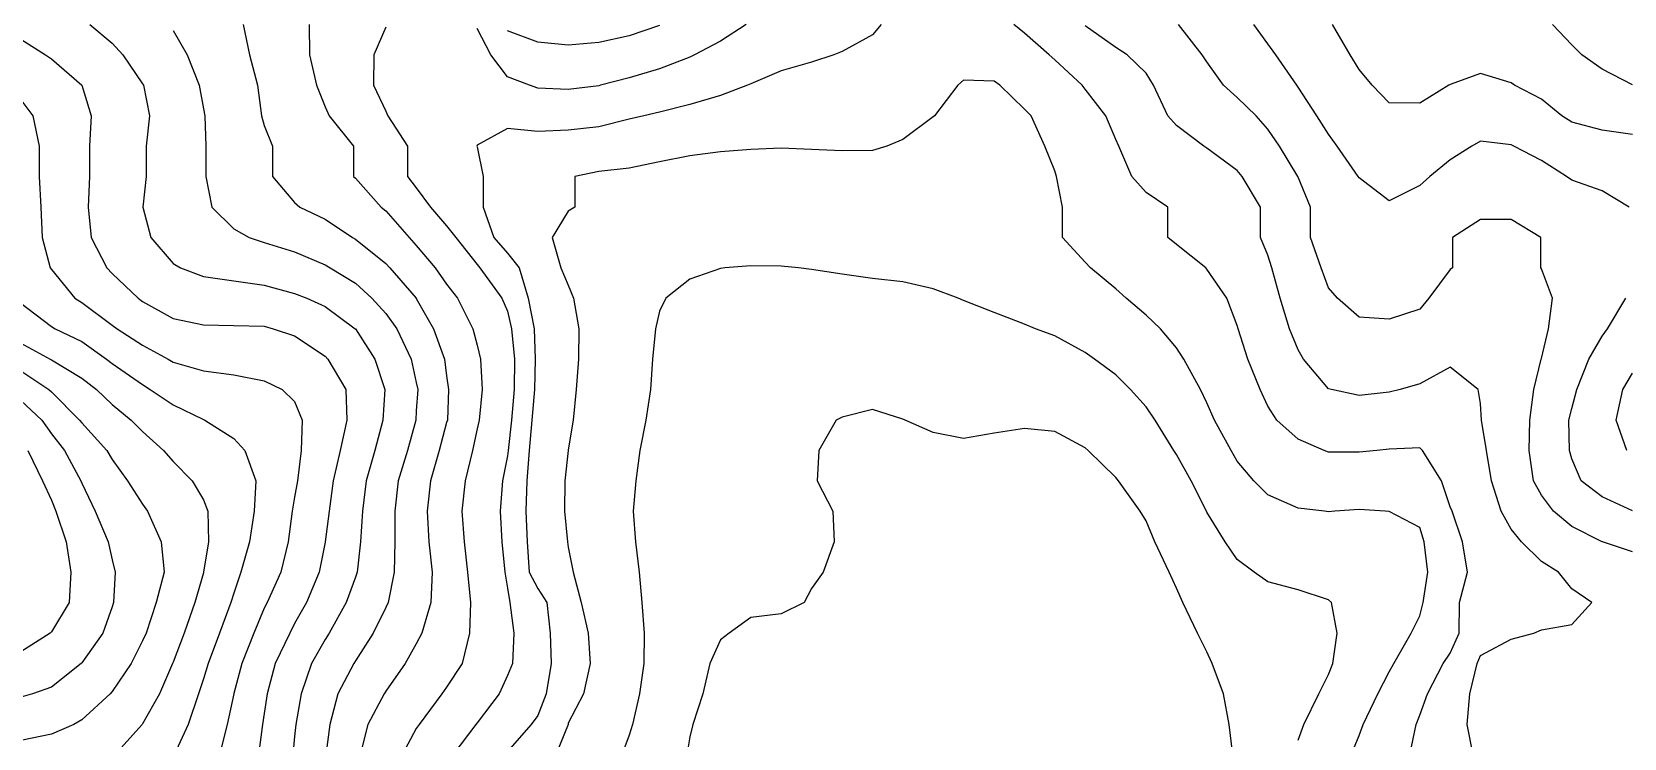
# Model space of a CAD drawing. Header units: inches. Extents: x 450896 to 463247, y 7386701 to 7399440.
# Drawn here: x 458759 to 460292, y 7390413 to 7391093 of the extents above; entities that cross this region are included whole.
import ezdxf

# ---------------------------------------------------------------- set-up
doc = ezdxf.new("R2010")
doc.units = ezdxf.units.IN
doc.header["$MEASUREMENT"] = 0

msp = doc.modelspace()

# ---------------------------------------------------------------- linework, layer by layer
for points, elevation in [([(458814.5, 7391099.8), (458836, 7391081.7), (458846.1, 7391070.6), (458865.3, 7391042.8), (458866.2, 7391041.3), (458871.9, 7391012), (458868.7, 7390982.7), (458868.7, 7390953.4), (458865.4, 7390924.1), (458873.1, 7390894.8), (458894.6, 7390869.9), (458901.7, 7390865.6), (458923.8, 7390857.4), (458953.1, 7390853), (458982.4, 7390848.9), (459011.7, 7390841), (459023.4, 7390836.3), (459041, 7390828.5), (459070.1, 7390807), (459070.3, 7390806.8), (459089.1, 7390777.7), (459098.6, 7390748.4), (459096.7, 7390719.1), (459088.8, 7390689.8), (459080.7, 7390660.5), (459077, 7390631.3), (459075.1, 7390602), (459071.9, 7390572.7), (459070.3, 7390568), (459061.2, 7390543.4), (459044.8, 7390514.1), (459041, 7390507.9), (459028, 7390484.8), (459018, 7390455.5), (459012.8, 7390426.2), (459011.7, 7390414.6), (459010, 7390397)], 240), ([(458894.6, 7391094.1), (458908.2, 7391070.6), (458919.9, 7391041.3), (458923.8, 7391018.7), (458925.1, 7391012), (458926.3, 7390982.7), (458926.3, 7390953.4), (458932, 7390924.1), (458953.1, 7390903.1), (458967.8, 7390894.8), (458982.4, 7390889.9), (459011.7, 7390880.9), (459041, 7390868.4), (459045.9, 7390865.6), (459070.3, 7390850.8), (459086.1, 7390836.3), (459099.6, 7390821.5), (459110.1, 7390807), (459124, 7390777.7), (459128.9, 7390755.3), (459130.2, 7390748.4), (459128.9, 7390727.9), (459128.3, 7390719.1), (459120.4, 7390689.8), (459111.3, 7390660.5), (459108.1, 7390631.3), (459108.2, 7390602), (459107.6, 7390572.7), (459101.8, 7390543.4), (459099.6, 7390538.5), (459087.4, 7390514.1), (459070.3, 7390487.3), (459068.8, 7390484.8), (459053.3, 7390455.5), (459045.5, 7390426.2), (459041.8, 7390397)], 220), ([(458962.1, 7391099.8), (458968.1, 7391070.6), (458975.9, 7391041.3), (458979.8, 7391012), (458982.4, 7391002.7), (458990.4, 7390982.7), (458990.4, 7390953.4), (459011.7, 7390928.5), (459016.7, 7390924.1), (459041, 7390912.3), (459067.3, 7390894.8), (459070.3, 7390893.2), (459099.6, 7390869.9), (459103.5, 7390865.6), (459128.7, 7390836.3), (459128.9, 7390836), (459145.6, 7390807), (459156, 7390777.7), (459158.1, 7390761.6), (459159.9, 7390748.4), (459158.8, 7390719.1), (459158.1, 7390716.6), (459151, 7390689.8), (459142.4, 7390660.5), (459139.2, 7390631.3), (459141, 7390602), (459144, 7390572.7), (459142.8, 7390543.4), (459134.3, 7390514.1), (459128.9, 7390503.8), (459118, 7390484.8), (459099.6, 7390458.1), (459097.9, 7390455.5), (459082.3, 7390426.2), (459074.7, 7390397)], 200), ([(459025.8, 7391099.8), (459026, 7391070.6), (459032.8, 7391041.3), (459041, 7391020.7), (459045, 7391012), (459068.5, 7390982.7), (459068.5, 7390953.4), (459070.3, 7390951.9), (459095, 7390924.1), (459099.6, 7390920.3), (459121.9, 7390894.8), (459128.9, 7390887.1), (459147, 7390865.6), (459158.1, 7390849.9), (459168.6, 7390836.3), (459183.4, 7390807), (459187.4, 7390791.3), (459190.8, 7390777.7), (459192.3, 7390748.4), (459189.3, 7390719.1), (459187.4, 7390710.5), (459183.1, 7390689.8), (459175.9, 7390660.5), (459172.6, 7390631.3), (459174.9, 7390602), (459178.3, 7390572.7), (459181, 7390543.4), (459180.2, 7390514.1), (459173.1, 7390484.8), (459158.1, 7390462), (459153.5, 7390455.5), (459131.5, 7390426.2), (459128.9, 7390422.2), (459115.4, 7390397)], 180), ([(459099.6, 7391097.1), (459088.1, 7391070.6), (459087.5, 7391041.3), (459099.6, 7391016.3), (459101.6, 7391012), (459120.5, 7390982.7), (459120.5, 7390953.4), (459128.9, 7390942.6), (459142.4, 7390924.1), (459158.1, 7390905.9), (459167, 7390894.8), (459187.4, 7390868.8), (459190.1, 7390865.6), (459211.1, 7390836.3), (459216.7, 7390823.8), (459220.7, 7390807), (459223.3, 7390777.7), (459223.1, 7390748.4), (459220.7, 7390719.1), (459217.3, 7390689.8), (459216.7, 7390684.6), (459211.8, 7390660.5), (459209.7, 7390631.3), (459211.3, 7390602), (459214.2, 7390572.7), (459216.7, 7390557.2), (459219.1, 7390543.4), (459222.7, 7390514.1), (459221.6, 7390484.8), (459216.7, 7390473.3), (459208.7, 7390455.5), (459187.4, 7390427.8), (459186.2, 7390426.2), (459164.2, 7390397)], 160), ([(459576.6, 7391099.8), (459568.2, 7391089.7), (459538.9, 7391073.9), (459530.9, 7391070.6), (459509.6, 7391063.6), (459480.3, 7391055.1), (459451, 7391042.6), (459448, 7391041.3), (459421.7, 7391031.5), (459392.4, 7391022.8), (459363.2, 7391015.3), (459348.1, 7391012), (459333.9, 7391008.7), (459304.6, 7391001.2), (459275.3, 7390998.2), (459246, 7390996.7), (459216.7, 7390999.6), (459187.4, 7390983.8), (459187.2, 7390982.7), (459187.4, 7390982.1), (459193.4, 7390953.4), (459193.4, 7390924.1), (459203.4, 7390894.8), (459216.7, 7390879.7), (459227.9, 7390865.6), (459236.7, 7390836.3), (459242.5, 7390807), (459243.5, 7390777.7), (459242.8, 7390748.4), (459240.2, 7390719.1), (459237.7, 7390689.8), (459235.2, 7390660.5), (459234.5, 7390631.3), (459235.5, 7390602), (459237.5, 7390572.7), (459246, 7390556.9), (459254.6, 7390543.4), (459257.9, 7390514.1), (459258.9, 7390484.8), (459254.1, 7390455.5), (459246, 7390434.7), (459239.6, 7390426.2), (459216.7, 7390400.1)], 140), ([(459446.7, 7391099.8), (459421.7, 7391083.6), (459396.9, 7391070.6), (459392.4, 7391068.5), (459363.2, 7391057.1), (459333.9, 7391048.5), (459306.3, 7391041.3), (459304.6, 7391040.8), (459275.3, 7391037.2), (459246, 7391038.4), (459237.9, 7391041.3), (459216.7, 7391049.5), (459200.6, 7391070.6), (459187.4, 7391096.1)], 160), ([(459363.2, 7391098.7), (459333.9, 7391089), (459304.6, 7391082.5), (459275.3, 7391079.8), (459246, 7391082.8), (459216.7, 7391093.7)], 180), ([(460085.6, 7390397), (460091.8, 7390426.2), (460095.3, 7390435), (460102.9, 7390455.5), (460117.9, 7390484.8), (460124.6, 7390494.8), (460133.1, 7390514.1), (460133.5, 7390543.4), (460141.3, 7390572.7), (460136.6, 7390602), (460126.4, 7390631.3), (460124.6, 7390635.7), (460116.4, 7390660.5), (460097.8, 7390689.8), (460095.3, 7390692.2), (460066, 7390691), (460054, 7390689.8), (460036.8, 7390688.1), (460007.5, 7390688.3), (460003.1, 7390689.8), (459978.2, 7390700.6), (459957.8, 7390719.1), (459948.9, 7390732.6), (459941.6, 7390748.4), (459929.7, 7390777.7), (459920.4, 7390807), (459919.6, 7390810.1), (459909.4, 7390836.3), (459890.3, 7390864.4), (459889.2, 7390865.6), (459861, 7390888.2), (459852.8, 7390894.8), (459852.8, 7390924.1), (459831.7, 7390938.2), (459817.9, 7390953.4), (459805.4, 7390982.7), (459802.5, 7390989.1), (459793.1, 7391012), (459773.2, 7391037.7), (459770.2, 7391041.3), (459743.9, 7391065.7), (459738.4, 7391070.6), (459714.6, 7391091.6), (459704.3, 7391099.8)], 140), ([(460146.8, 7390397), (460140.9, 7390426.2), (460143.5, 7390455.5), (460150.6, 7390484.8), (460153.9, 7390492.3), (460183.2, 7390508.3), (460205.2, 7390514.1), (460212.5, 7390517.1), (460241.8, 7390522.4), (460260.9, 7390543.4), (460241.8, 7390556.7), (460229, 7390572.7), (460212.5, 7390582.8), (460193.3, 7390602), (460183.2, 7390613.9), (460173.6, 7390631.3), (460164.3, 7390660.5), (460159.5, 7390689.8), (460154.8, 7390719.1), (460153.9, 7390734.9), (460151.7, 7390748.4), (460124.6, 7390770.1), (460095.3, 7390754), (460076.4, 7390748.4), (460066, 7390745.8), (460036.8, 7390742.8), (460010.2, 7390748.4), (460007.5, 7390749.2), (459983.3, 7390777.7), (459978.2, 7390786.8), (459969.9, 7390807), (459960.9, 7390836.3), (459952.9, 7390865.6), (459948.9, 7390877.8), (459941.8, 7390894.8), (459941.8, 7390924.1), (459924.2, 7390953.4), (459919.6, 7390959.2), (459890.3, 7390980.7), (459887.3, 7390982.7), (459861, 7391002.5), (459852.7, 7391012), (459838.9, 7391041.3), (459831.7, 7391052.8), (459813.4, 7391070.6), (459802.5, 7391077.6), (459773.2, 7391098.5)], 160), ([(460300.3, 7390592.1), (460271.2, 7390602), (460271.1, 7390602), (460241.8, 7390616.7), (460224.2, 7390631.3), (460212.5, 7390646.9), (460205, 7390660.5), (460200.6, 7390689.8), (460201.2, 7390719.1), (460205.3, 7390748.4), (460212.3, 7390777.7), (460212.5, 7390778.3), (460219.2, 7390807), (460223.1, 7390836.3), (460212.5, 7390864.7), (460211.8, 7390865.6), (460211.8, 7390894.8), (460183.2, 7390912), (460153.9, 7390912.1), (460126.9, 7390894.8), (460126.9, 7390865.6), (460124.6, 7390864.1), (460104, 7390836.3), (460095.3, 7390825.9), (460066, 7390816.3), (460036.8, 7390818.2), (460016, 7390836.3), (460007.5, 7390846.3), (460000.4, 7390865.6), (459990.2, 7390894.8), (459990.2, 7390924.1), (459978.2, 7390953), (459978, 7390953.4), (459960.1, 7390982.7), (459948.9, 7390998.9), (459937.7, 7391012), (459919.6, 7391029.5), (459906.3, 7391041.3), (459890.3, 7391064), (459885.7, 7391070.6), (459863, 7391099.8)], 180), ([(460296.9, 7390924.1), (460271.1, 7390939.7), (460241.8, 7390949.9), (460236.5, 7390953.4), (460212.5, 7390969), (460185.9, 7390982.7), (460183.2, 7390984.1), (460153.9, 7390987.5), (460145.3, 7390982.7), (460124.6, 7390969.7), (460105.1, 7390953.4), (460095.3, 7390944.9), (460066, 7390930.2), (460036.8, 7390952.2), (460036.1, 7390953.4), (460015.7, 7390982.7), (460007.5, 7390994.1), (459996.3, 7391012), (459978.2, 7391039.6), (459977, 7391041.3), (459956.7, 7391070.6), (459948.9, 7391081.3), (459935.5, 7391099.8)], 200), ([(460300.3, 7390993.8), (460271.1, 7390998), (460241.8, 7391005.9), (460232.2, 7391012), (460212.5, 7391027.8), (460186.7, 7391041.3), (460183.2, 7391043.6), (460153.9, 7391052.5), (460124.6, 7391042), (460123.3, 7391041.3), (460095.3, 7391024), (460066, 7391024.4), (460049.6, 7391041.3), (460036.8, 7391056.5), (460028.2, 7391070.6), (460011.3, 7391099.8)], 220), ([(460300.3, 7391041.8), (460271.1, 7391056.9), (460251.3, 7391070.6), (460241.8, 7391080.1), (460223, 7391099.8)], 240), ([(458748.1, 7391085.6), (458771.9, 7391070.6), (458777.4, 7391066.6), (458806.7, 7391041.5), (458806.9, 7391041.3), (458815.8, 7391012), (458814, 7390982.7), (458814, 7390953.4), (458813, 7390924.1), (458815.9, 7390894.8), (458830.8, 7390865.6), (458836, 7390860.2), (458861, 7390836.3), (458865.3, 7390833.2), (458894.6, 7390816.8), (458923.8, 7390810.8), (458953.1, 7390810), (458982.4, 7390809.3), (458991, 7390807), (459011.7, 7390800), (459041, 7390780.7), (459043.8, 7390777.7), (459060.9, 7390748.4), (459062.1, 7390719.1), (459055.4, 7390689.8), (459048.9, 7390660.5), (459044.8, 7390631.3), (459041.1, 7390602), (459041, 7390601.4), (459035.2, 7390572.7), (459023.1, 7390543.4), (459011.7, 7390523.2), (459007, 7390514.1), (458993, 7390484.8), (458985.3, 7390455.5), (458982.4, 7390436.7), (458980.7, 7390426.2), (458976.9, 7390397)], 260), ([(460029.4, 7390397), (460036.8, 7390415.4), (460040.7, 7390426.2), (460054.8, 7390455.5), (460066, 7390476.7), (460070.2, 7390484.8), (460086.9, 7390514.1), (460095.3, 7390530.6), (460098.5, 7390543.4), (460103.1, 7390572.7), (460099.7, 7390602), (460095.3, 7390615.6), (460066, 7390630.9), (460062.1, 7390631.3), (460036.8, 7390632.9), (460013.5, 7390631.3), (460007.5, 7390630.8), (460003.6, 7390631.3), (459978.2, 7390634.4), (459948.9, 7390647.1), (459935.6, 7390660.5), (459919.6, 7390679.4), (459913.6, 7390689.8), (459897.6, 7390719.1), (459890.3, 7390735.6), (459884.1, 7390748.4), (459868.2, 7390777.7), (459861, 7390788.6), (459845.6, 7390807), (459831.7, 7390820.1), (459812.7, 7390836.3), (459802.5, 7390845.5), (459778.3, 7390865.6), (459773.2, 7390870.9), (459751.2, 7390894.8), (459751.2, 7390924.1), (459745.4, 7390953.4), (459743.9, 7390958.8), (459734.3, 7390982.7), (459721.2, 7391012), (459714.6, 7391018.4), (459691, 7391041.3), (459685.3, 7391045.3), (459656, 7391046.2), (459650.4, 7391041.3), (459628.1, 7391012), (459626.7, 7391011), (459597.4, 7390989.2), (459582, 7390982.7), (459568.2, 7390978.5), (459538.9, 7390978.3), (459509.6, 7390979.5), (459480.3, 7390980.8), (459451, 7390979.6), (459421.7, 7390977.3), (459392.4, 7390973.4), (459363.2, 7390967.7), (459333.9, 7390961.6), (459304.6, 7390958.4), (459281.4, 7390953.4), (459281.4, 7390924.1), (459275.3, 7390920), (459259.7, 7390894.8), (459268.2, 7390865.6), (459275.3, 7390849), (459280.4, 7390836.3), (459285.4, 7390807), (459285.1, 7390777.7), (459282.9, 7390748.4), (459279.8, 7390719.1), (459275.3, 7390690.4), (459275.2, 7390689.8), (459271.8, 7390660.5), (459271.6, 7390631.3), (459274.4, 7390602), (459275.3, 7390596.8), (459279.9, 7390572.7), (459287.7, 7390543.4), (459294.4, 7390514.1), (459296.2, 7390484.8), (459289.8, 7390455.5), (459275.3, 7390427.2), (459275, 7390426.2), (459263.2, 7390397)], 120), ([(458748.1, 7391027.3), (458759.5, 7391012), (458765.6, 7390982.7), (458765.6, 7390953.4), (458767.2, 7390924.1), (458768.5, 7390894.8), (458776.4, 7390865.6), (458777.4, 7390864), (458800.1, 7390836.3), (458806.7, 7390832.2), (458836, 7390810.5), (458840.8, 7390807), (458865.3, 7390791), (458889.8, 7390777.7), (458894.6, 7390774.8), (458923.8, 7390766.4), (458953.1, 7390762.7), (458982.4, 7390756.8), (458999.6, 7390748.4), (459011.7, 7390736.9), (459018.8, 7390719.1), (459018.1, 7390689.8), (459014.6, 7390660.5), (459011.7, 7390644.8), (459009.2, 7390631.3), (459005.5, 7390602), (458998.3, 7390572.7), (458985.1, 7390543.4), (458982.4, 7390537.9), (458972.4, 7390514.1), (458960.9, 7390484.8), (458953.1, 7390455.9), (458953, 7390455.5), (458946.6, 7390426.2), (458939.5, 7390397)], 280), ([(459978.2, 7390410.9), (459983.8, 7390426.2), (459998.2, 7390455.5), (460007.5, 7390474.2), (460011.6, 7390484.8), (460015.9, 7390514.1), (460010.4, 7390543.4), (460007.5, 7390546), (459978.2, 7390555.8), (459948.9, 7390563.2), (459935.7, 7390572.7), (459919.6, 7390584.7), (459907.8, 7390602), (459890.3, 7390630.5), (459889.9, 7390631.3), (459875, 7390660.5), (459861, 7390686), (459858.6, 7390689.8), (459840.6, 7390719.1), (459831.7, 7390731.7), (459816.6, 7390748.4), (459802.5, 7390762.7), (459782, 7390777.7), (459773.2, 7390784.1), (459743.9, 7390800.1), (459725.1, 7390807), (459714.6, 7390811.4), (459685.3, 7390822.7), (459656, 7390834.3), (459650.8, 7390836.3), (459626.7, 7390845.4), (459597.4, 7390852), (459568.2, 7390855.4), (459538.9, 7390859.5), (459509.6, 7390864), (459497.1, 7390865.6), (459480.3, 7390867.2), (459451, 7390867.6), (459425.9, 7390865.6), (459421.7, 7390865), (459392.4, 7390854.8), (459369.1, 7390836.3), (459363.2, 7390823.9), (459359.1, 7390807), (459356.3, 7390777.7), (459354.3, 7390748.4), (459349.9, 7390719.1), (459344.2, 7390689.8), (459340.2, 7390660.5), (459337.8, 7390631.3), (459340, 7390602), (459343.4, 7390572.7), (459346.1, 7390543.4), (459348.3, 7390514.1), (459348, 7390484.8), (459344, 7390455.5), (459337.1, 7390426.2), (459333.9, 7390415.9), (459326.9, 7390397)], 100), ([(458748.1, 7390831.5), (458777.4, 7390809.1), (458781, 7390807), (458806.7, 7390794.8), (458830.6, 7390777.7), (458836, 7390773.5), (458865.3, 7390753.2), (458872.6, 7390748.4), (458894.6, 7390733.8), (458923.8, 7390719.6), (458925.1, 7390719.1), (458953.1, 7390701.2), (458963.7, 7390689.8), (458974.2, 7390660.5), (458972.6, 7390631.3), (458968.1, 7390602), (458959.8, 7390572.7), (458953.1, 7390552.3), (458950.4, 7390543.4), (458939.2, 7390514.1), (458928.4, 7390484.8), (458923.8, 7390470), (458919, 7390455.5), (458909.2, 7390426.2), (458895.6, 7390397)], 300), ([(460300.3, 7390631.6), (460271.1, 7390645.1), (460250.6, 7390660.5), (460241.8, 7390681.7), (460239.5, 7390689.8), (460239, 7390719.1), (460241.8, 7390730.2), (460246.7, 7390748.4), (460258.3, 7390777.7), (460271.1, 7390799.8), (460276.1, 7390807), (460293.7, 7390836.3)], 200), ([(458748.1, 7390793.2), (458776.2, 7390777.7), (458777.4, 7390776.9), (458806.7, 7390759.5), (458820.8, 7390748.4), (458836, 7390734), (458854.4, 7390719.1), (458865.3, 7390708), (458885.5, 7390689.8), (458894.6, 7390679.2), (458912.9, 7390660.5), (458923.8, 7390642.2), (458928.1, 7390631.3), (458928.6, 7390602), (458924, 7390572.7), (458923.8, 7390572.1), (458915.5, 7390543.4), (458905.3, 7390514.1), (458894.6, 7390486.1), (458894, 7390484.8), (458881.4, 7390455.5), (458865.3, 7390426.6), (458865, 7390426.2), (458838.6, 7390397)], 320), ([(458748.1, 7390766.5), (458775, 7390748.4), (458777.4, 7390746.2), (458804.5, 7390719.1), (458806.7, 7390716.4), (458830.9, 7390689.8), (458836, 7390681), (458850.6, 7390660.5), (458865.3, 7390638.2), (458870, 7390631.3), (458883, 7390602), (458886, 7390572.7), (458878.5, 7390543.4), (458868.6, 7390514.1), (458865.3, 7390506.5), (458854.2, 7390484.8), (458836, 7390457.8), (458833.9, 7390455.5), (458806.7, 7390430.4), (458798.9, 7390426.2), (458777.4, 7390416.7), (458748.1, 7390410.8)], 340), ([(460294.8, 7390689.8), (460284.6, 7390719.1), (460290.9, 7390748.4), (460300.3, 7390764.2)], 220), ([(458748.1, 7390738), (458768.3, 7390719.1), (458777.4, 7390705.9), (458790.1, 7390689.8), (458805.8, 7390660.5), (458806.7, 7390658.2), (458819.6, 7390631.3), (458832.2, 7390602), (458836, 7390584.5), (458838.8, 7390572.7), (458837.4, 7390543.4), (458836, 7390539.4), (458826.9, 7390514.1), (458806.7, 7390485.4), (458806.1, 7390484.8), (458777.4, 7390462.1), (458759.1, 7390455.5), (458748.1, 7390452.2)], 360), ([(459915.2, 7390397), (459911.8, 7390426.2), (459906.2, 7390455.5), (459895.5, 7390484.8), (459890.3, 7390495.9), (459881.4, 7390514.1), (459867.1, 7390543.4), (459861, 7390557.2), (459854, 7390572.7), (459840.2, 7390602), (459831.7, 7390622.2), (459826, 7390631.3), (459805.1, 7390660.5), (459802.5, 7390663.9), (459776.1, 7390689.8), (459773.2, 7390692.4), (459743.9, 7390708.1), (459714.6, 7390711), (459685.3, 7390706.4), (459656, 7390701.2), (459626.7, 7390707), (459599.8, 7390719.1), (459597.4, 7390719.8), (459568.2, 7390729.3), (459538.9, 7390721.9), (459533.4, 7390719.1), (459516.5, 7390689.8), (459515, 7390660.5), (459530, 7390631.3), (459531.4, 7390602), (459520.6, 7390572.7), (459509.6, 7390557), (459502.5, 7390543.4), (459480.3, 7390532.4), (459451, 7390529.1), (459430.1, 7390514.1), (459421.7, 7390507.6), (459411.7, 7390484.8), (459404.7, 7390455.5), (459395.2, 7390426.2), (459392.4, 7390414.1), (459389.3, 7390397)], 80), ([(458754.7, 7390689.8), (458768.9, 7390660.5), (458777.4, 7390641.9), (458781.8, 7390631.3), (458791.8, 7390602), (458796, 7390572.7), (458794.6, 7390543.4), (458777.4, 7390515.2), (458776.3, 7390514.1), (458748.1, 7390496)], 380)]:
    msp.add_lwpolyline(points, dxfattribs=dict(elevation=elevation))

doc.saveas('drawing.dxf')
